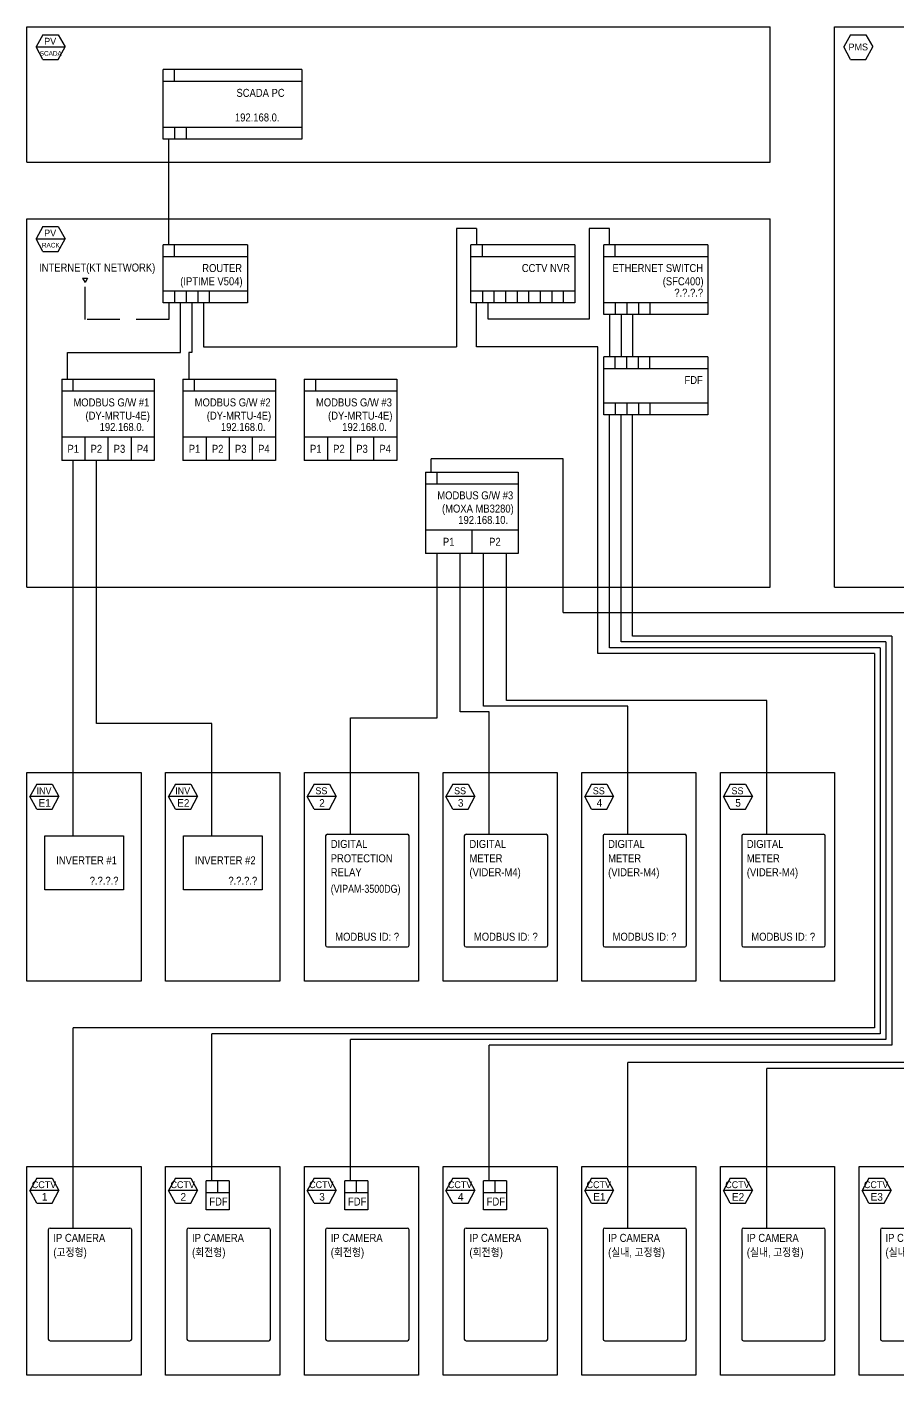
# Model space of a CAD drawing. Header units: millimetres. Extents: x 3366 to 510398, y 0 to 56757.
# Drawn here: x 3366 to 16044, y 7505 to 27153 of the extents above; entities that cross this region are included whole.
import ezdxf
from ezdxf.enums import TextEntityAlignment as Align

# ---------------------------------------------------------------- set-up
doc = ezdxf.new("R2010")
doc.units = ezdxf.units.MM
doc.linetypes.add('CE04', pattern=[15, 10, -2, 1, -2])
doc.linetypes.add('HIDDEN2', pattern=[4.7625, 3.175, -1.5875])
for name, color, linetype in [('ESYM', 4, 'Continuous'), ('SEL-735', 7, 'Continuous'), ('TEXT', 3, 'Continuous'), ('지시선', 6, 'Continuous')]:
    doc.layers.add(name, color=color, linetype=linetype)
doc.styles.add('GHS', font='', dxfattribs={"width": 0.7})
doc.styles.get('GHS').set_extended_font_data('Gulim')

# ---------------------------------------------------------------- blocks, each defined once
blk = doc.blocks.new('DIGITAL LAYOUT')
at = {"layer": 'SEL-735', "color": 8, "linetype": 'Continuous', "lineweight": -3}
for p, q in [((9070707, -3285225), (9070707, -3293180)), ((9070835, -3285096), (9076659, -3285096)), ((9076788, -3293180), (9076788, -3285225)), ((9070835, -3293308), (9076659, -3293308))]:
    blk.add_line(p, q, dxfattribs=at)
for centre, start, end in [((9070835, -3285225), 90, 180), ((9076659, -3285225), 0, 90), ((9070835, -3293180), 180, 270), ((9076659, -3293180), 270, 0)]:
    blk.add_arc(centre, 128, start, end, dxfattribs=at)
blk = doc.blocks.new('COMP')
at = {"color": 8, "linetype": 'Continuous'}
blk.add_lwpolyline([(0, 2816), (1541, 2816), (1541, 0), (0, 0)], close=True, dxfattribs=at)
at = {"layer": 'ESYM', "color": 1}
for p, q in [((132, 2657), (40, 2491)), ((132, 2657), (339, 2657)), ((339, 2657), (431, 2491)), ((132, 2321), (40, 2491)), ((431, 2491), (40, 2491)), ((339, 2321), (431, 2491)), ((132, 2321), (339, 2321))]:
    blk.add_line(p, q, dxfattribs=at)

msp = doc.modelspace()

# ---------------------------------------------------------------- linework, layer by layer
at = {"color": 8, "linetype": 'Continuous'}
for p, q in [((3365.9, 25181.3), (3365.9, 27152.6)), ((3365.9, 27152.6), (14197.7, 27152.6)), ((14197.7, 25181.3), (14197.7, 27152.6)), ((15135.2, 27152.6), (27280.5, 27152.6)), ((15135.2, 18987.3), (15135.2, 27152.6)), ((3365.9, 25181.3), (14197.7, 25181.3)), ((3365.9, 24357.2), (14197.7, 24357.2)), ((3365.9, 18987.3), (3365.9, 24357.2)), ((14197.7, 18987.3), (14197.7, 24357.2)), ((3365.9, 18987.3), (14197.7, 18987.3)), ((15135.2, 18987.3), (22858.5, 18987.3))]:
    msp.add_line(p, q, dxfattribs=at)
for p, q in [((5348.5, 25515.9), (5348.5, 26531.9)), ((7370.3, 26531.9), (5348.5, 26531.9)), ((5517, 26362.6), (5517, 26531.9)), ((7370.3, 26531.9), (7370.3, 25515.9)), ((5517, 25685.2), (5517, 25515.9)), ((5685.5, 25685.2), (5685.5, 25515.9)), ((7370.3, 25515.9), (5348.5, 25515.9)), ((5348.5, 23131.8), (5348.5, 23978.6)), ((6581.4, 23978.6), (5348.5, 23978.6)), ((5517, 23809.2), (5517, 23978.6)), ((6581.4, 23978.6), (6581.4, 23131.8)), ((9833.7, 23131.8), (9833.7, 23978.6)), ((11350, 23978.6), (9833.7, 23978.6)), ((10002.2, 23809.2), (10002.2, 23978.6)), ((11350, 23978.6), (11350, 23131.8)), ((11769.5, 22962.5), (11769.5, 23978.6)), ((13285.8, 23978.6), (11769.5, 23978.6)), ((11938, 23809.2), (11938, 23978.6)), ((13285.8, 23978.6), (13285.8, 22962.5)), ((5517, 23301.2), (5517, 23131.8)), ((5685.5, 23301.2), (5685.5, 23131.8)), ((5854, 23301.2), (5854, 23131.8)), ((6022.5, 23301.2), (6022.5, 23131.8)), ((10002.2, 23301.2), (10002.2, 23131.8)), ((10170.7, 23301.2), (10170.7, 23131.8)), ((10339.2, 23301.2), (10339.2, 23131.8)), ((10507.6, 23301.2), (10507.6, 23131.8)), ((10676.1, 23301.2), (10676.1, 23131.8)), ((10844.6, 23301.2), (10844.6, 23131.8)), ((11013.1, 23301.2), (11013.1, 23131.8)), ((11181.6, 23301.2), (11181.6, 23131.8)), ((6581.4, 23131.8), (5348.5, 23131.8)), ((11350, 23131.8), (9833.7, 23131.8)), ((11938, 23131.8), (11938, 22962.5)), ((12106.5, 23131.8), (12106.5, 22962.5)), ((12275, 23131.8), (12275, 22962.5)), ((12443.4, 23131.8), (12443.4, 22962.5)), ((13285.8, 22962.5), (11769.5, 22962.5)), ((11769.5, 21499.9), (11769.5, 22346.7)), ((13285.8, 22346.7), (11769.5, 22346.7)), ((11938, 22177.3), (11938, 22346.7)), ((12106.5, 22177.3), (12106.5, 22346.7)), ((12275, 22177.3), (12275, 22346.7)), ((12443.4, 22177.3), (12443.4, 22346.7)), ((13285.8, 22346.7), (13285.8, 21499.9)), ((3871.6, 22020.4), (3871.6, 20835)), ((3871.6, 22020.4), (5219.4, 22020.4)), ((4040, 21851), (4040, 22020.4)), ((5219.4, 22020.4), (5219.4, 20835)), ((5638.9, 22020.4), (5638.9, 20835)), ((5638.9, 22020.4), (6986.7, 22020.4)), ((5807.4, 21851), (5807.4, 22020.4)), ((6986.7, 22020.4), (6986.7, 20835)), ((7406.2, 22020.4), (7406.2, 20835)), ((7406.2, 22020.4), (8754.1, 22020.4)), ((7574.7, 21851), (7574.7, 22020.4)), ((8754.1, 22020.4), (8754.1, 20835)), ((3871.6, 21851), (5219.4, 21851)), ((5638.9, 21851), (6986.7, 21851)), ((7406.2, 21851), (8754.1, 21851)), ((11938, 21669.3), (11938, 21499.9)), ((12106.5, 21669.3), (12106.5, 21499.9)), ((12275, 21669.3), (12275, 21499.9)), ((12443.4, 21669.3), (12443.4, 21499.9)), ((13285.8, 21499.9), (11769.5, 21499.9)), ((5219.4, 21173.6), (3871.6, 21173.6)), ((4208.5, 21173.6), (4208.5, 20835)), ((4545.5, 21173.6), (4545.5, 20835)), ((4882.4, 21173.6), (4882.4, 20835)), ((6986.7, 21173.6), (5638.9, 21173.6)), ((5975.9, 21173.6), (5975.9, 20835)), ((6312.8, 21173.6), (6312.8, 20835)), ((6649.8, 21173.6), (6649.8, 20835)), ((8754.1, 21173.6), (7406.2, 21173.6)), ((7743.2, 21173.6), (7743.2, 20835)), ((8080.2, 21173.6), (8080.2, 20835)), ((8417.1, 21173.6), (8417.1, 20835)), ((5219.4, 20835), (3871.6, 20835)), ((4040, 15362), (4040, 20835)), ((4377, 17001.2), (4377, 20835)), ((6986.7, 20835), (5638.9, 20835)), ((8754.1, 20835), (7406.2, 20835)), ((9173.6, 20665.6), (9173.6, 19480.2)), ((9173.6, 20665.6), (10521.4, 20665.6)), ((9342.1, 20496.3), (9342.1, 20665.6)), ((10521.4, 20665.6), (10521.4, 19480.2)), ((9173.6, 20496.3), (10521.4, 20496.3)), ((10521.4, 19818.9), (9173.6, 19818.9)), ((9847.5, 19818.9), (9847.5, 19480.2)), ((10521.4, 19480.2), (9173.6, 19480.2)), ((9342.1, 17085.4), (9342.1, 19480.2)), ((9679, 17169.7), (9679, 19480.2)), ((10016, 17253.9), (10016, 19480.2)), ((10352.9, 17338.1), (10352.9, 19480.2)), ((6061, 17001.2), (4377, 17001.2)), ((6061, 15362), (6061, 17001.2)), ((6313.7, 10334.2), (5976.7, 10334.2)), ((6145.2, 10164.9), (6145.2, 10334.2)), ((8334.6, 10334.2), (7997.7, 10334.2)), ((8166.1, 10164.9), (8166.1, 10334.2)), ((10355.5, 10334.2), (10018.6, 10334.2)), ((10187.1, 10164.9), (10187.1, 10334.2))]:
    msp.add_line(p, q)
at = {"color": 3}
for p, q in [((5432.8, 23978.6), (5432.8, 25515.9)), ((9918, 24214.1), (9624, 24214.1)), ((9624, 24214.1), (9624, 22491.4)), ((9918, 24214.1), (9918, 23978.6)), ((11853.8, 24214.1), (11559.8, 24214.1)), ((11559.8, 24214.1), (11559.8, 22896.3)), ((11853.8, 23978.6), (11853.8, 24214.1)), ((5601.3, 22407.2), (5601.3, 23131.8)), ((5769.7, 23131.8), (5769.7, 22407.2)), ((5938.2, 23131.8), (5938.2, 22491.4)), ((9918, 22491.4), (9918, 23131.8)), ((10086.4, 22896.3), (10086.4, 23131.8)), ((11559.8, 22896.3), (10086.4, 22896.3)), ((3955.8, 22020.4), (3955.8, 22407.2)), ((3955.8, 22407.2), (5601.3, 22407.2)), ((5769.7, 22407.2), (5723.1, 22407.2)), ((5723.1, 22407.2), (5723.1, 22020.4)), ((5938.2, 22491.4), (9624, 22491.4)), ((6383.3, 22491.4), (6383.3, 22491.4)), ((11685.3, 22491.4), (9918, 22491.4)), ((11685.3, 18021.4), (11685.3, 22491.4)), ((9257.8, 20665.6), (9257.8, 20859)), ((11179.8, 20859), (9257.8, 20859)), ((11179.8, 18617), (11179.8, 20859)), ((11179.8, 18617), (16615.8, 18617)), ((15714.2, 18021.4), (11685.3, 18021.4)), ((15714.2, 18021.4), (15714.2, 12563.9)), ((15714.2, 12563.9), (4040, 12563.9)), ((4040, 9646.6), (4040, 12563.9)), ((16388.1, 12058.5), (12123.7, 12058.5)), ((12123.7, 9646.6), (12123.7, 12058.5)), ((16472.4, 11974.2), (14144.7, 11974.2)), ((14144.7, 9646.6), (14144.7, 11974.2))]:
    msp.add_line(p, q, dxfattribs=at)
at = {"color": 2}
for p, q in [((4174.6, 23490.6), (4249.4, 23490.6)), ((4174.6, 23490.6), (4212, 23426.2)), ((4249.4, 23490.6), (4212, 23426.2)), ((5432.8, 23131.8), (5432.8, 22888.5))]:
    msp.add_line(p, q, dxfattribs=at)
at = {"color": 2, "linetype": 'HIDDEN2', "ltscale": 150}
for p, q in [((4212, 22888.5), (4212, 23426.2)), ((5432.8, 22888.5), (4212, 22888.5))]:
    msp.add_line(p, q, dxfattribs=at)
at = {"color": 1}
for p, q in [((11853.8, 22962.5), (11853.8, 22346.7)), ((12022.2, 22962.5), (12022.2, 22346.7)), ((12190.7, 22962.5), (12190.7, 22346.7)), ((11853.8, 18105.7), (11853.8, 21499.9)), ((12022.2, 18189.9), (12022.2, 21499.9)), ((12190.7, 18274.1), (12190.7, 21499.9)), ((15966.9, 18274.1), (12190.7, 18274.1)), ((15966.9, 18274.1), (15966.9, 12311.2)), ((15798.5, 18105.7), (11853.8, 18105.7)), ((15882.7, 18189.9), (12022.2, 18189.9)), ((15798.5, 18105.7), (15798.5, 12479.7)), ((15882.7, 18189.9), (15882.7, 12395.4)), ((6061, 10334.2), (6061, 12479.7)), ((15798.5, 12479.7), (6061, 12479.7)), ((15882.7, 12395.4), (8081.9, 12395.4)), ((8081.9, 10334.2), (8081.9, 12395.4)), ((15966.9, 12311.2), (10102.8, 12311.2)), ((10102.8, 10334.2), (10102.8, 12311.2))]:
    msp.add_line(p, q, dxfattribs=at)
at = {"ltscale": 150}
for p, q in [((14144.7, 17338.1), (10352.9, 17338.1)), ((14144.7, 15387.7), (14144.7, 17338.1)), ((10102.8, 17169.7), (9679, 17169.7)), ((12123.7, 17253.9), (10016, 17253.9)), ((10102.8, 15387.7), (10102.8, 17169.7)), ((12123.7, 15387.7), (12123.7, 17253.9)), ((8081.9, 17085.4), (9342.1, 17085.4)), ((8081.9, 15387.7), (8081.9, 17085.4))]:
    msp.add_line(p, q, dxfattribs=at)
for points in [[(5348.5, 26362.6), (7370.3, 26362.6)], [(7370.3, 25685.2), (5348.5, 25685.2)], [(5348.5, 23809.2), (6581.4, 23809.2)], [(9833.7, 23809.2), (11350, 23809.2)], [(11769.5, 23809.2), (13285.8, 23809.2)], [(6581.4, 23301.2), (5348.5, 23301.2)], [(11350, 23301.2), (9833.7, 23301.2)], [(13285.8, 23131.8), (11769.5, 23131.8)], [(11769.5, 22177.3), (13285.8, 22177.3)], [(13285.8, 21669.3), (11769.5, 21669.3)], [(6313.7, 10334.2), (6313.7, 9910.9), (5976.7, 9910.9), (5976.7, 10334.2)], [(8334.6, 10334.2), (8334.6, 9910.9), (7997.7, 9910.9), (7997.7, 10334.2)], [(10355.5, 10334.2), (10355.5, 9910.9), (10018.6, 9910.9), (10018.6, 10334.2)], [(5976.7, 10164.9), (6313.7, 10164.9)], [(7997.7, 10164.9), (8334.6, 10164.9)], [(10018.6, 10164.9), (10355.5, 10164.9)]]:
    msp.add_lwpolyline(points)
at = {"layer": 'ESYM', "color": 1}
for p, q in [((3598.6, 27039.5), (3498.6, 26861)), ((3598.6, 27039.5), (3821.3, 27039.5)), ((3821.3, 27039.5), (3921.2, 26861)), ((15367.8, 27039.5), (15267.8, 26861)), ((15367.8, 27039.5), (15590.5, 27039.5)), ((15590.5, 27039.5), (15690.5, 26861)), ((3598.6, 26677.1), (3498.6, 26861)), ((3498.6, 26861), (3921.2, 26861)), ((3821.3, 26677.1), (3921.2, 26861)), ((15367.8, 26677.1), (15267.8, 26861)), ((15590.5, 26677.1), (15690.5, 26861)), ((3598.6, 26677.1), (3821.3, 26677.1)), ((15367.8, 26677.1), (15590.5, 26677.1)), ((3598.6, 24244.1), (3498.6, 24065.5)), ((3598.6, 24244.1), (3821.3, 24244.1)), ((3821.3, 24244.1), (3921.2, 24065.5)), ((3598.6, 23881.6), (3498.6, 24065.5)), ((3498.6, 24065.5), (3921.2, 24065.5)), ((3821.3, 23881.6), (3921.2, 24065.5)), ((3598.6, 23881.6), (3821.3, 23881.6))]:
    msp.add_line(p, q, dxfattribs=at)
at = {"layer": '지시선'}
for points in [[(3625, 15362), (4771.5, 15362), (4771.5, 14578.8), (3625, 14578.8)], [(5645.9, 15362), (6792.4, 15362), (6792.4, 14578.8), (5645.9, 14578.8)]]:
    msp.add_lwpolyline(points, close=True, dxfattribs=at)

# ---------------------------------------------------------------- block references
at = {"color": 3, "xscale": 1.08, "yscale": 1.08, "zscale": 1.08}
for p in [(3365.9, 13246.2), (5386.9, 13246.2), (7407.8, 13246.2), (9428.7, 13246.2), (11449.6, 13246.2), (13470.6, 13246.2), (3365.9, 7505.1), (5386.9, 7505.1), (7407.8, 7505.1), (9428.7, 7505.1), (11449.6, 7505.1), (13470.6, 7505.1), (15491.5, 7505.1)]:
    msp.add_blockref('COMP', p, dxfattribs=at)
at = {"xscale": 0.2001093876419405, "yscale": 0.2001093876419405, "zscale": 0.2001093876419405}
for p in [(-1807415.6, 672766.3), (-1805394.7, 672766.3), (-1803373.7, 672766.3), (-1801352.8, 672766.3), (-1811457.4, 667025.3), (-1809436.5, 667025.3), (-1807415.6, 667025.3), (-1805394.7, 667025.3), (-1803373.7, 667025.3), (-1801352.8, 667025.3), (-1799331.9, 667025.3)]:
    msp.add_blockref('DIGITAL LAYOUT', p, dxfattribs=at)

# ---------------------------------------------------------------- texts
at = {"linetype": 'CE04', "style": 'GHS'}
for s, height, p in [('PV', 100.05, (3704.1, 26944.7)), ('SCADA', 67.5, (3713.1, 26767.6)), ('PMS', 100.05, (15479.1, 26861)), ('PV', 100.05, (3704.1, 24149.2)), ('RACK', 67.5, (3713.1, 23972.1)), ('INV', 100.05, (3614.4, 16020.6)), ('INV', 100.05, (5635.3, 16020.6)), ('SS', 100.05, (7656.2, 16020.6)), ('SS', 100.05, (9677.2, 16020.6)), ('SS', 100.05, (11698.1, 16020.6)), ('SS', 100.05, (13719, 16020.6)), ('E1', 111.17, (3623.3, 15843.5)), ('E2', 111.17, (5644.3, 15843.5)), ('2', 111.2, (7665.2, 15843.5)), ('3', 111.2, (9686.1, 15843.5)), ('4', 111.2, (11707, 15843.5)), ('5', 111.2, (13728, 15843.5)), ('CCTV', 100.05, (3614.4, 10279.5)), ('CCTV', 100.05, (5635.3, 10279.5)), ('CCTV', 100.05, (7656.2, 10279.5)), ('CCTV', 100.05, (9677.2, 10279.5)), ('CCTV', 100.05, (11698.1, 10279.5)), ('CCTV', 100.05, (13719, 10279.5)), ('CCTV', 100.05, (15739.9, 10279.5)), ('1', 111.2, (3623.3, 10102.4)), ('2', 111.2, (5644.3, 10102.4)), ('3', 111.2, (7665.2, 10102.4)), ('4', 111.2, (9686.1, 10102.4)), ('E1', 111.17, (11707, 10102.4)), ('E2', 111.17, (13728, 10102.4)), ('E3', 111.17, (15748.9, 10102.4))]:
    msp.add_text(s, height=height, dxfattribs=at).set_placement(p, align=Align.MIDDLE)
at = {"layer": 'TEXT', "color": 7, "linetype": 'Continuous', "lineweight": -3, "style": 'GHS', "width": 0.9}
for s, p in [('SCADA PC', (7120.5, 26192.3)), ('ROUTER', (6500.1, 23638.9)), ('CCTV NVR', (11278.1, 23638.9)), ('ETHERNET SWITCH', (13217.6, 23638.9)), ('(IPTIME V504)', (6507.8, 23446.2)), ('(SFC400)', (13225.3, 23446.2)), ('FDF', (13213.9, 22007)), ('MODBUS G/W #1', (5149.3, 21680.7)), ('MODBUS G/W #2', (6916.6, 21680.7)), ('MODBUS G/W #3', (8683.9, 21680.7)), ('(DY-MRTU-4E)', (5157, 21488)), ('(DY-MRTU-4E)', (6924.3, 21488)), ('(DY-MRTU-4E)', (8691.6, 21488)), ('MODBUS G/W #3', (10451.3, 20325.9)), ('(MOXA MB3280)', (10459, 20133.3)), ('FDF', (6290.2, 10033.6)), ('FDF', (8311.2, 10033.6)), ('FDF', (10332.1, 10033.6))]:
    msp.add_text(s, height=116.64, dxfattribs=at).set_placement(p, align=Align.MIDDLE_RIGHT)
at = {"layer": 'TEXT', "linetype": 'Continuous', "lineweight": -3, "style": 'GHS', "width": 0.9}
for s, p in [('192.168.0.  ', (7122, 25833.9)), ('?.?.?.?', (13219.1, 23280.5)), ('192.168.0.  ', (5150.8, 21322.3)), ('192.168.0.  ', (6918.1, 21322.3)), ('192.168.0.  ', (8685.5, 21322.3)), ('192.168.10.  ', (10452.8, 19967.5)), ('?.?.?.?', (4700, 14709.4)), ('?.?.?.?', (6720.9, 14709.4))]:
    msp.add_text(s, height=116.64, dxfattribs=at).set_placement(p, align=Align.MIDDLE_RIGHT)
at = {"layer": 'TEXT', "color": 2, "linetype": 'Continuous', "lineweight": -3, "style": 'GHS', "width": 0.9}
msp.add_text('INTERNET(KT NETWORK)', height=116.64, dxfattribs=at).set_placement((3542.1, 23646.6), align=Align.MIDDLE_LEFT)
at = {"layer": 'TEXT', "color": 7, "linetype": 'Continuous', "lineweight": -3, "style": 'GHS', "width": 0.9}
for s, p in [('P1', (4040, 21004.3)), ('P2', (4377, 21004.3)), ('P3', (4714, 21004.3)), ('P4', (5050.9, 21004.3)), ('P1', (5807.4, 21004.3)), ('P2', (6144.3, 21004.3)), ('P3', (6481.3, 21004.3)), ('P4', (6818.3, 21004.3)), ('P1', (7574.7, 21004.3)), ('P2', (7911.7, 21004.3)), ('P3', (8248.6, 21004.3)), ('P4', (8585.6, 21004.3)), ('P1', (9510.5, 19649.5)), ('P2', (10184.5, 19649.5))]:
    msp.add_text(s, height=116.64, dxfattribs=at).set_placement(p, align=Align.MIDDLE_CENTER)
at = {"layer": 'TEXT', "color": 7, "linetype": 'Continuous', "lineweight": -3, "style": 'GHS'}
for s, width, p in [('DIGITAL', 0.9, (7792.7, 15245.6)), ('DIGITAL', 0.9, (9813.6, 15245.6)), ('DIGITAL', 0.9, (11834.5, 15245.6)), ('DIGITAL', 0.9, (13855.4, 15245.6)), ('INVERTER #1', 0.9, (3791.4, 15006.6)), ('INVERTER #2', 0.9, (5812.3, 15006.6)), ('PROTECTION', 0.9, (7792.7, 15036.4)), ('METER', 0.9, (9813.6, 15036.4)), ('METER', 0.9, (11834.5, 15036.4)), ('METER', 0.9, (13855.4, 15036.4)), ('RELAY', 0.9, (7792.7, 14833.1)), ('(VIDER-M4)', 0.9, (9813.6, 14833.1)), ('(VIDER-M4)', 0.9, (11834.5, 14833.1)), ('(VIDER-M4)', 0.9, (13855.4, 14833.1)), ('(VIPAM-3500DG)', 0.85, (7792.7, 14591.8)), ('IP CAMERA', 0.9, (3750.8, 9504.5)), ('IP CAMERA', 0.9, (5771.7, 9504.5)), ('IP CAMERA', 0.9, (7792.7, 9504.5)), ('IP CAMERA', 0.9, (9813.6, 9504.5)), ('IP CAMERA', 0.9, (11834.5, 9504.5)), ('IP CAMERA', 0.9, (13855.4, 9504.5)), ('IP CAMERA', 0.9, (15876.4, 9504.5)), ('(고정형)', 0.9, (3750.8, 9295.4)), ('(회전형)', 0.9, (5771.7, 9295.4)), ('(회전형)', 0.9, (7792.7, 9295.4)), ('(회전형)', 0.9, (9813.6, 9295.4)), ('(실내, 고정형)', 0.9, (11834.5, 9295.4)), ('(실내, 고정형)', 0.9, (13855.4, 9295.4)), ('(실내, 고정형)', 0.9, (15876.4, 9295.4))]:
    msp.add_text(s, height=116.64, dxfattribs=dict(at, width=width)).set_placement(p, align=Align.MIDDLE_LEFT)
at = {"layer": 'TEXT', "linetype": 'Continuous', "lineweight": -3, "style": 'GHS', "width": 0.9}
for p in [(7857.6, 13893.5), (9878.5, 13893.5), (11899.4, 13893.5), (13920.4, 13893.5)]:
    msp.add_text('MODBUS ID: ?', height=116.64, dxfattribs=at).set_placement(p, align=Align.MIDDLE_LEFT)

doc.saveas('drawing.dxf')
